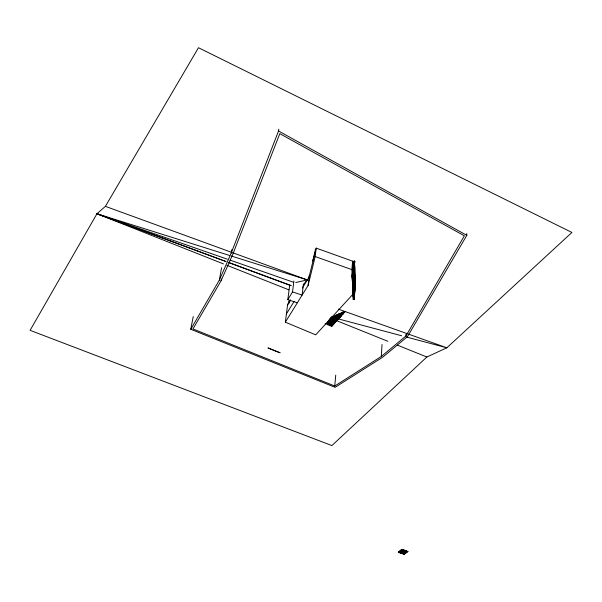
<?xml version="1.0" encoding="UTF-8"?>
<svg xmlns="http://www.w3.org/2000/svg" width="602" height="602" viewBox="0 0 602 602"><rect width="100%" height="100%" fill="white"/><g stroke="black" fill="none" stroke-linecap="round" stroke-linejoin="round"><path stroke-width="0.9" d="M193.25 316.517L190.759 329.279L335.118 387.334L382.661 357.212L407.524 336.571L466.791 235.352L466.798 233.531M402.001 549.355L398.298 552.215L404.153 554.284L407.87 551.56L402.001 549.355L398.313 552.215M404.589 553.291L404.86 553.757L402.911 552.997L401.888 553.479M403.573 551.846L404.687 551.868L403.581 551.725L402.746 552.576M404.687 552.794L404.062 552.523L404.371 551.959L405.778 552.358M405.748 551.289L403.671 550.537L404.416 550.679M405.552 551.093L404.732 550.928M405.695 552.568L405.018 551.921L404.062 552.523M406.087 552.433L404.13 553.358L404.424 552.854M406.531 551.093L406.659 551.959L406.538 550.973M401.865 550.273L400.932 550.762L402.535 550.416M401.918 552.079L402.061 551.635L401.534 552.087L401.918 551.959M402.286 552.719L402.234 552.109L401.534 551.966M402.234 552.109L401.534 552.087M402.49 551.507L402.776 550.762L402.452 551.5L403.092 551.974L402.46 551.379M402.565 550.521L404.183 550.928L402.956 551.063L402.527 550.401M402.482 553.14L402.55 552.463M404.243 552.486L401.308 552.817L401.075 551.643L399.608 552.011M402.61 551.432L400.797 550.898M402.557 550.409L402.535 549.957C404.409 549.889 401.745 549.641 402.535 550.649M402.663 551.304L401.444 551.424L400.909 550.642L400.375 551.778L400.556 550.988M402.858 552.057L403.588 551.733M403.709 553.185L403.152 553.283M403.889 551.68L404.333 551.041M404.138 550.243L403.671 550.657M404.055 554.081L407.878 551.44M404.205 552.606L404.717 552.794M404.213 551.778L404.679 551.989M403.769 551.319L404.303 551.033M404.424 550.559L404.74 551.033M404.416 552.982L405.229 552.719M399.156 551.59L400.179 552.087L399.164 551.47M399.758 552.026L400.458 552.756L400.089 552.087M400.112 552.847L401.692 552.583M400.608 551.59L399.608 552.004M400.676 550.348L401.067 550.92L400.661 550.356M401.03 551.65L401.233 552.327M400.955 552.486L401.752 552.019M401.052 550.19C403.799 548.783 400.428 550.529 401.526 549.98M401.684 552.704L402.505 552.606M405.929 335.984L464.36 235.818L279.81 133.652L233.034 253.698L221.1 280.743L192.956 328.933L334.75 386.017L381.299 356.467L405.929 335.984L406.004 334.223M381.299 356.467L382.029 344.494M354.014 295.8L353.05 295.462L354.014 295.8L355.489 278.079M353.344 293.957L353.126 297.049L354.074 297.072L355.376 280.901M354.119 298.02L353.186 298.314L354.134 298.336L355.511 281.239M354.134 298.336L355.451 282.488M354.194 299.593L353.231 299.254L354.194 299.593L355.413 284.37M354.871 269.651L353.532 285.551L352.569 285.529L352.87 281.495M353.163 277.718L352.178 277.364L353.163 277.718L354.503 261.456M353.013 281.864L352.621 286.499L353.592 286.845L352.637 286.823L353.103 281.262M353.223 279.035L352.238 278.681L353.223 279.035L354.736 261.23M352.463 278.139L352.32 280.321L353.284 280.344L354.54 265.03M354.698 263.157L354.856 261.283M353.073 283.158L352.697 288.11L353.652 288.132L354.894 272.856M353.284 280.344L354.555 265.354M353.058 285.371L352.742 289.073L353.713 289.419L352.757 289.396L353.073 285.694M353.351 281.646L352.366 281.3L353.351 281.646L354.676 265.407M353.412 282.955L352.433 282.601L353.412 282.955L354.819 265.775M353.035 287.583L352.817 290.683L353.773 290.706L355.105 274.828M353.457 283.926L352.509 284.227L353.472 284.249L354.796 268.018M353.103 288.862L352.885 291.962L353.833 291.985L355.225 274.858M353.472 284.249L354.887 267.408M353.081 291.067L352.93 292.918L353.893 293.257L352.945 293.234L353.096 291.391M353.577 286.522L354.917 270.622M353.592 286.845L354.849 271.886M353.065 295.778L353.223 293.934M353.713 289.419L354.954 274.151M353.126 297.049L353.359 294.28M353.773 290.706L355.09 274.504M353.186 298.314L353.577 293.693M353.246 299.57L353.698 293.716M353.893 293.257L355.451 274.595M302.332 288.042L309.082 277.063L316.163 248.107L352.606 261.17L351.877 269.621L353.005 294.513L353.953 294.536L355.421 276.484M353.953 294.536L355.436 276.807M354.39 260.704L353.103 276.401L352.132 276.378L353.389 261.193M352.132 276.378L353.404 261.524M352.193 277.695L353.05 267.153M353.223 265.625L353.449 262.51M352.26 279.012L352.479 275.897M352.81 272.51L353.035 269.403M352.938 272.571L353.096 270.712M352.32 280.321L352.479 278.463M352.448 282.932L352.606 281.074M352.509 284.227L352.727 281.126M342.847 311.738L342.681 313.552L343.471 313.883L343.862 311.798M342.162 312.476L341.65 315.847L340.867 315.508L341.116 312.799M340.973 316.577L339.964 316.486L340.973 316.577L341.342 312.551M334.75 386.017L335.743 375.151M341.77 314.53L342.786 314.62L341.77 314.53L341.936 312.724M337.684 314.899L337.263 319.406L338.046 319.737L338.58 313.92M338.046 319.737L338.806 313.68M340.439 313.529L339.844 317.796L339.061 317.465L339.393 313.853M339.167 318.526L338.158 318.435L339.167 318.526L339.618 313.604M339.844 317.796L340.213 313.777M337.097 314.718L336.255 321.671L335.472 321.34L336.067 315.034M335.472 321.34L336.292 314.793M336.367 320.377L337.376 320.467L336.367 320.377L336.879 314.966M337.263 319.406L337.91 314.65M334.599 315.824L333.583 324.561L332.801 324.23L333.493 317.028M332.703 317.088L331.913 325.185L332.695 325.516L333.719 316.787M335.404 315.757L334.471 323.598L333.689 323.266L334.381 316.065M334.584 322.303L335.585 322.394L334.584 322.303L335.179 315.997M329.708 318.97L329.083 325.321L329.858 325.652L330.031 323.884M330.212 322.115L330.558 318.586M329.858 325.652L330.859 317.465M332.921 316.848L331.807 326.472L331.032 326.141L331.905 317.149M331.032 326.141L332.131 316.908M327.405 321.754L327.127 324.493L327.909 324.824L328.173 322.153M327.909 324.824L328.572 320.129M329.083 325.321L329.926 318.729M327.127 324.493L327.623 321.513M402.445 553.276L402.52 552.448M314.319 254.225L312.859 261.095L313.063 259.357M314.53 253.803L314.733 252.065M315.162 251.215L315.365 249.469M353.058 294.107L315.704 334.855L285.333 322.183L308.104 285.446L315.2 256.557L316.163 248.107M308.104 285.446L309.293 275.272M303.438 284.167L302.121 295.1L292.527 291.91L287.816 299.661L297.343 302.806M292.527 291.91L293.919 280.983M287.816 299.661L289.637 285.679M285.333 322.183L287.643 304.394L290.412 299.856M288.915 300.977L288.697 302.663L289.539 302.941M190.759 329.279L219.324 280.171L231.183 253.164L278.538 130.988L278.824 129.174M231.183 253.164L231.815 249.612M219.324 280.171L221.581 267.732M221.1 280.743L221.416 278.967M402.73 552.561L402.866 551.936M314.643 253.811L315.064 252.08M229.437 255.429L96.945 213.748L30.1 330.332L331.89 445.578L426.863 357.009L446.842 347.798L571.9 232.455L198.479 47.716L105.403 206.358L96.945 213.748L223.477 263.917M287.56 305.071L290.442 300.353M286.409 313.92L294.13 301.369M303.19 284.754L307.321 279.922L105.403 206.358M355.142 286.68L354.57 286.063M331.913 325.185L332.921 325.276M332.801 324.23L333.801 324.32M333.689 323.266L334.697 323.357M339.061 317.465L340.07 317.555M340.867 315.508L341.883 315.598M342.681 313.552L343.697 313.642M345.518 311.67L344.502 311.58M400.909 552.501L401.414 552.079M405.56 551.304C403.942 551.951 408.337 550.74 404.958 551.673M400.526 551.101L401.075 550.8M401.865 553.471L403.129 553.426M400.082 552.839L401.195 552.538M403.671 550.537L404.243 550.416M295.732 282.511L307.321 279.922L231.228 255.985M399.751 552.147L400.179 552.087M403.483 552.628L404.228 552.501M405.251 552.606L406.102 552.538M402.52 552.568L403.317 552.531M352.117 276.047L353.103 276.401M352.305 279.99L353.269 280.013M352.682 287.786L353.652 288.132M352.802 290.36L353.758 290.382M352.87 291.639L353.833 291.985M352.99 294.19L353.946 294.212M353.111 296.733L354.074 297.072M400.601 551.71L401.075 551.763M403.701 553.313L404.582 553.411M401.858 550.401L402.527 550.537M331.153 316.991L332.959 317.472M338.384 318.917L401.654 335.765M406.169 336.969L446.842 347.798L338.324 309.119M226.126 261.629L96.945 213.748L227.398 259.206M230.062 260.132L293.069 282.09M398.298 552.094L404.16 554.164M315.2 256.557L351.877 269.621M402.001 549.476L407.87 551.56M96.945 213.748L225.682 261.366M228.324 262.344L290.932 285.506M228.768 262.607L291.157 285.732M226.969 265.301L288.922 289.871M330.701 318.285L332.439 318.985M336.766 320.731L387.884 341.311M397.41 345.149L426.863 357.009M274.015 350.402L267.943 347.933L280.141 352.772L274.798 350.838M325.389 323.424L326.171 323.756L325.17 323.665M327.345 324.252L328.128 324.583M329.302 325.08L330.084 325.411M331.25 325.908L332.033 326.231M335.698 321.099L336.48 321.43M337.489 319.165L338.271 319.496M278.538 130.988L466.791 235.352M399.066 552.327C397.583 551.184 400.195 553.178 399.043 552.215M405.582 550.958L405.778 551.409M404.333 551.161L404.055 550.552L404.296 551.154M403.769 551.199L403.912 551.801M404.995 551.552L405.011 552.049M352.606 261.17L353.073 271.171M353.532 285.551L352.569 285.529M407.494 551.703L407.509 551.703M405.673 552.448L406.628 551.831L405.673 552.448M402.038 551.628L402.685 551.688L402.038 551.628M343.817 312.318L344.607 312.656L343.817 312.318"/></g></svg>
